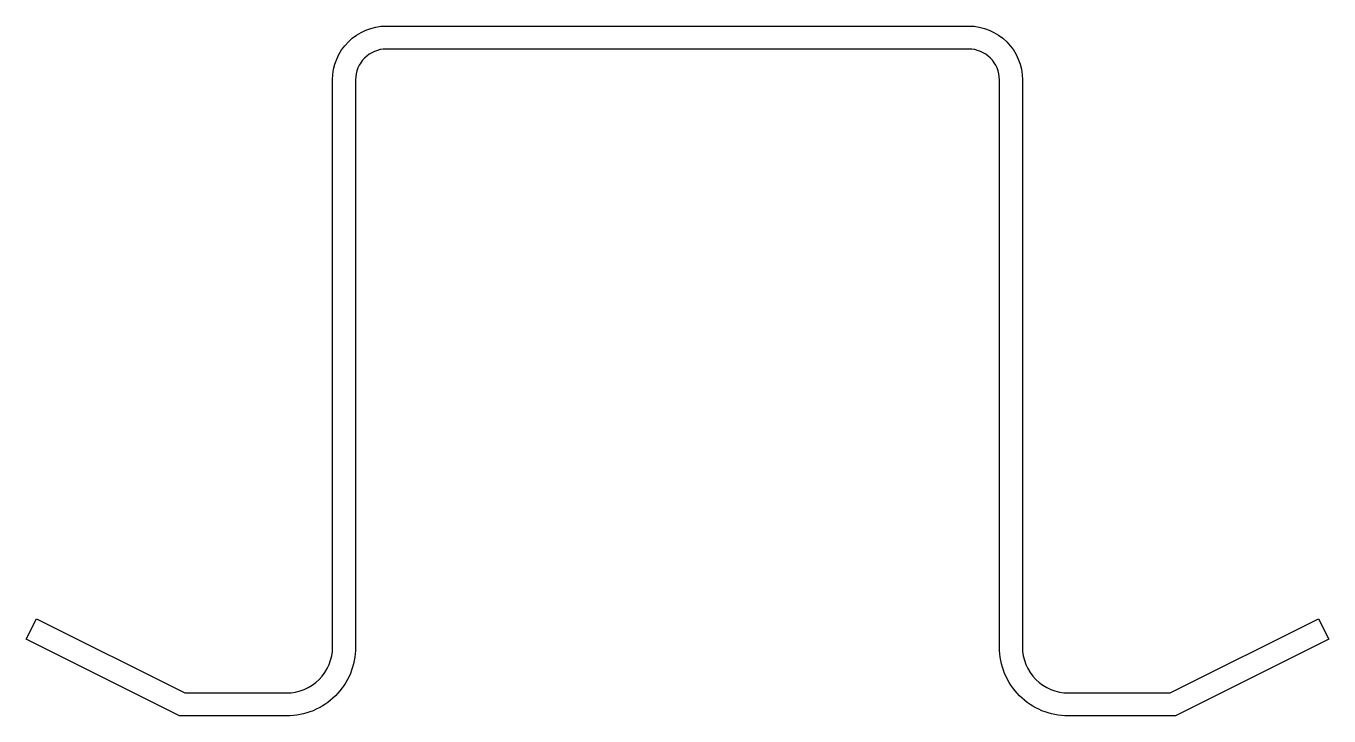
# Model space of a CAD drawing. Extents: x 192.3 to 277.3, y 224.6 to 269.6.
import ezdxf

# ---------------------------------------------------------------- set-up
doc = ezdxf.new("R2010")
doc.units = 0
doc.layers.get('0').update_dxf_attribs({"linetype": 'CONTINUOUS'})

msp = doc.modelspace()

# ---------------------------------------------------------------- linework, layer by layer
at = {"color": 7, "linetype": 'CONTINUOUS'}
msp.add_lwpolyline([(215.812, 268.095, 0.414214), (213.812, 266.095), (213.812, 229.095, -0.414214), (209.312, 224.595), (202.312, 224.595), (192.312, 229.595), (192.983, 230.937), (202.666, 226.095), (209.312, 226.095, 0.414214), (212.312, 229.095), (212.312, 266.095, -0.414214), (215.812, 269.595), (234.812, 269.595), (253.812, 269.595, -0.414214), (257.312, 266.095), (257.312, 229.095, 0.414214), (260.312, 226.095), (266.958, 226.095), (276.641, 230.937), (277.312, 229.595), (267.312, 224.595), (260.312, 224.595, -0.414214), (255.812, 229.095), (255.812, 266.095, 0.414214), (253.812, 268.095), (234.812, 268.095)], format="xyb", close=True, dxfattribs=at)

doc.saveas('drawing.dxf')
